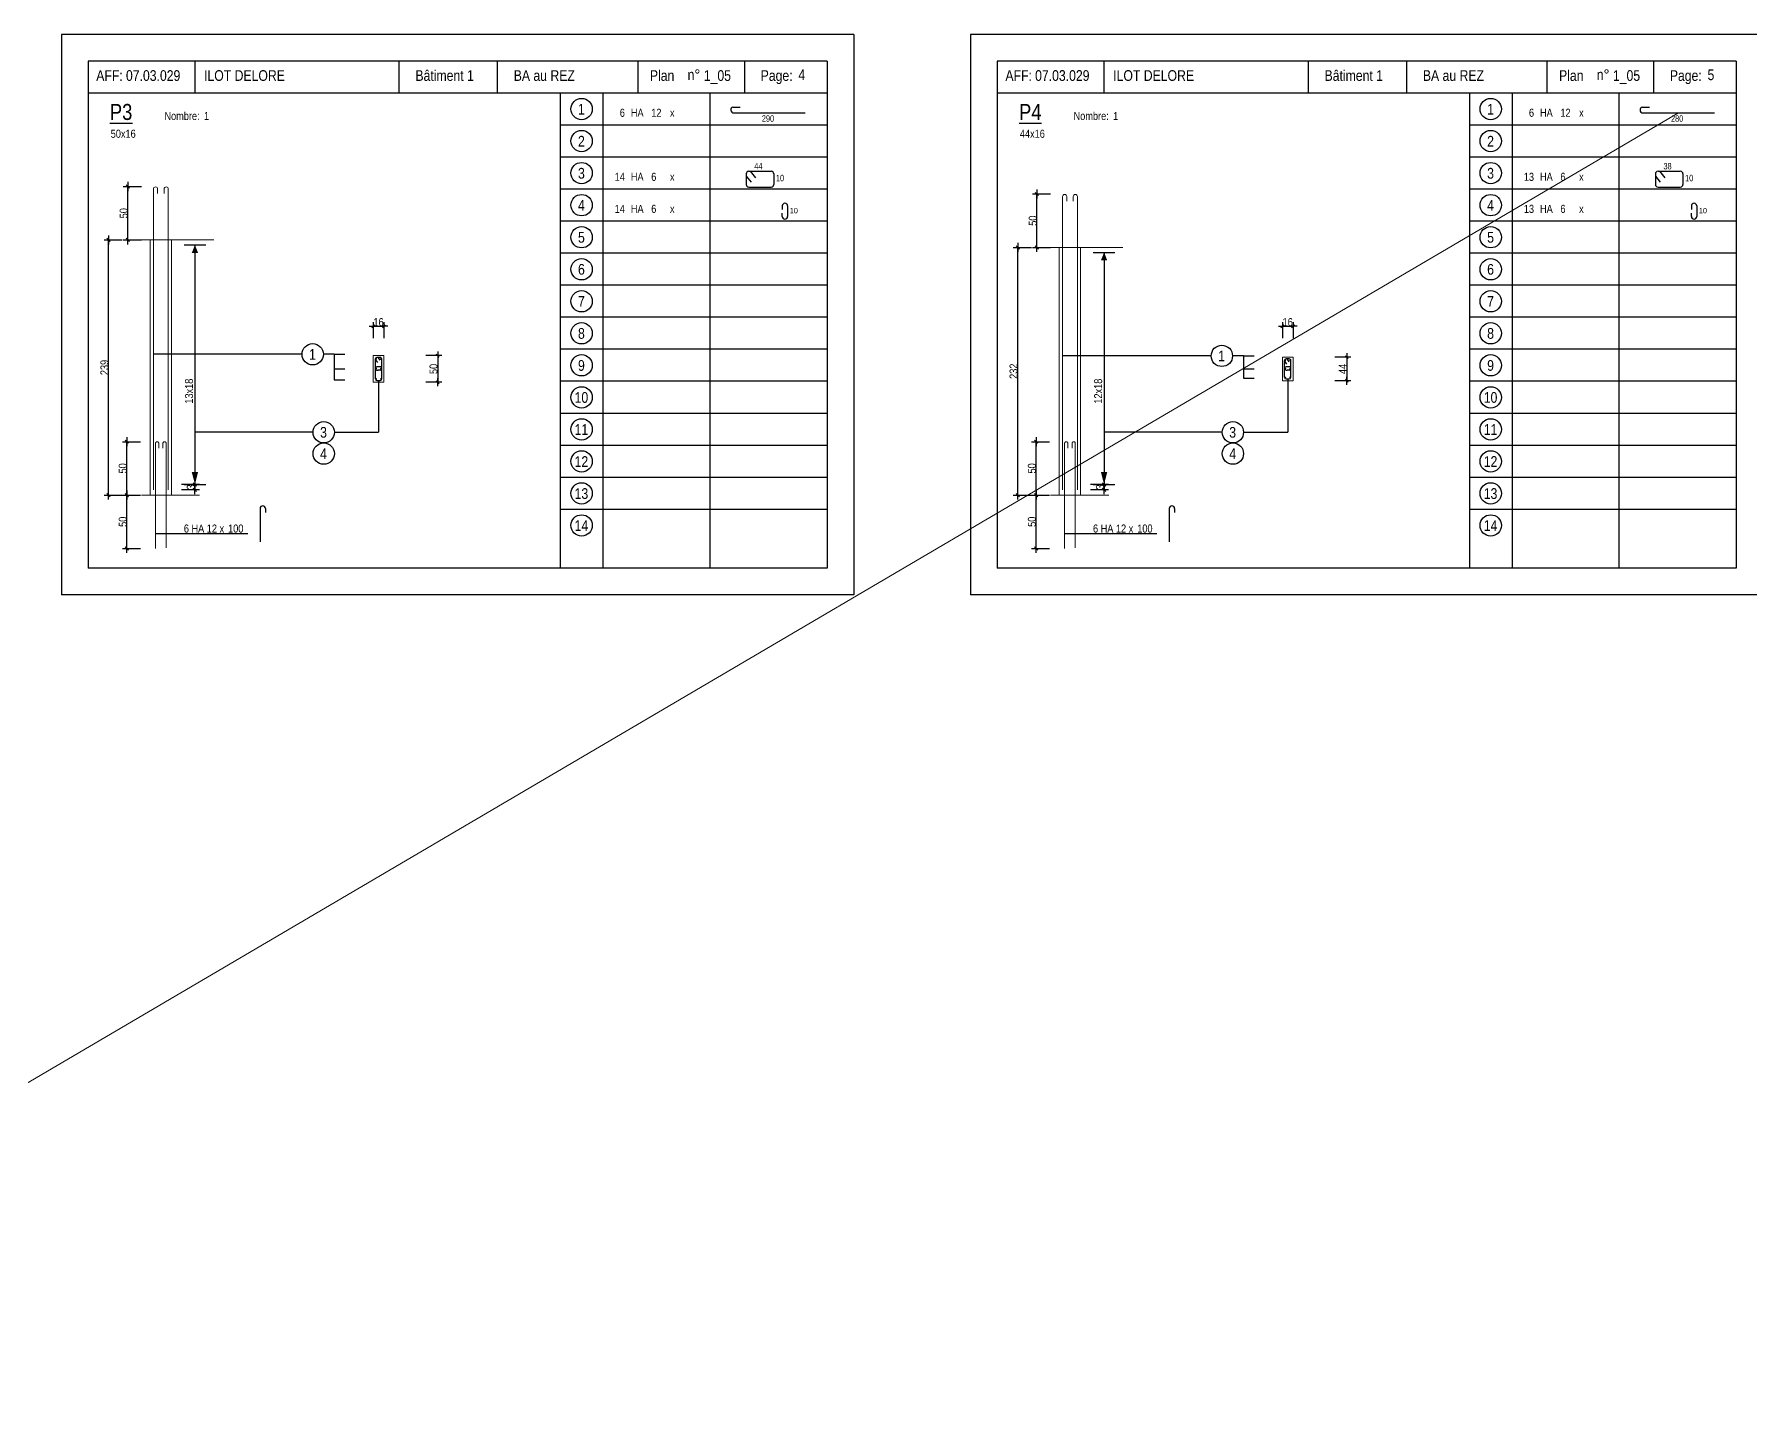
# Model space of a CAD drawing. Header units: metres. Extents: x -9927 to 45032, y -190416 to 12166.
# Drawn here: x 5611 to 8828, y -60674 to -58122 of the extents above; entities that cross this region are included whole.
import ezdxf
from ezdxf.enums import TextEntityAlignment as Align

# ---------------------------------------------------------------- set-up
doc = ezdxf.new("R2010")
doc.units = ezdxf.units.M
doc.header["$PDMODE"] = 65
doc.linetypes.add('CACHE2', pattern=[0.1875, 0.125, -0.0625])
for name, color, linetype in [('01_cote_gen', 4, 'Continuous'), ('01_fenetres', 171, 'Continuous'), ('01_linteaux', 3, 'Continuous'), ('01_sem', 42, 'Continuous'), ('01_texte', 230, 'Continuous'), ('AA_COTES', 2, 'Continuous')]:
    doc.layers.add(name, color=color, linetype=linetype)
doc.styles.add('STYLE2', font='ARIALN.TTF')
doc.dimstyles.new('JB25', dxfattribs={"dimscale": 0.1, "dimtxt": 150, "dimasz": 17, "dimexe": 0.1, "dimexo": 0.1, "dimgap": 0.09, "dimtad": 1, "dimdec": 1, "dimlfac": 0.5, "dimdsep": 46, "dimtxsty": 'STYLE2', "dimblk1": 'BOND_G', "dimblk2": 'BOND_D', "dimsah": 1, "dimcen": 1.5, "dimdle": 0.01, "dimse1": 1, "dimse2": 1, "dimclrd": 4, "dimclre": 2, "dimclrt": 5, "dimadec": 0, "dimazin": 0, "dimtfac": 2.333333, "dimtdec": 1, "dimtix": 1, "dimtmove": 2, "dimatfit": 3, "dimldrblk": 'BOND_G', "dimfxl": 1, "dimtolj": 1, "dimtzin": 0, "dimarcsym": 0})
doc.dimstyles.new('JB50', dxfattribs={"dimscale": 0.1, "dimtxt": 150, "dimasz": 15, "dimexe": 0.1, "dimexo": 0.1, "dimgap": 0.09, "dimtad": 1, "dimdec": 1, "dimdsep": 46, "dimtxsty": 'STYLE2', "dimblk1": 'BOND_G', "dimblk2": 'BOND_D', "dimsah": 1, "dimcen": 1.5, "dimdle": 0.01, "dimse1": 1, "dimse2": 1, "dimclrd": 4, "dimclre": 2, "dimclrt": 6, "dimazin": 2, "dimtfac": 2.333333, "dimtdec": 1, "dimtix": 1, "dimtmove": 2, "dimatfit": 3, "dimldrblk": 'BOND_G', "dimfxl": 1, "dimtolj": 1, "dimtzin": 0, "dimarcsym": 0})

# ---------------------------------------------------------------- blocks, each defined once
blk = doc.blocks.new('BOND_G')
at = {"layer": 'AA_COTES', "color": 0}
for p, q in [((5, 0), (-5, 0)), ((1.8, 1.8), (-1.8, -1.8)), ((0, -5), (0, 15))]:
    blk.add_line(p, q, dxfattribs=at)
blk = doc.blocks.new('BOND_D')
at = {"layer": 'AA_COTES', "color": 0}
for p, q in [((5, 0), (-5, 0)), ((-1.8, -1.8), (1.8, 1.8)), ((0, 5), (0, -15))]:
    blk.add_line(p, q, dxfattribs=at)
blk = doc.blocks.new('*D618')
at = {"layer": '01_cote_gen', "color": 4, "linetype": 'Continuous', "lineweight": -2, "transparency": 16777216}
blk.add_line((5786.6, -58505.6), (5786.6, -58409), dxfattribs=at)
at = {"layer": 'DEFPOINTS', "color": 0, "linetype": 'Continuous', "lineweight": 0, "transparency": 16777216}
for p in [(5786.6, -58407.3), (5915.3, -58407.3), (5924.4, -58507.3)]:
    blk.add_point(p, dxfattribs=at)
at = {"layer": '01_cote_gen', "color": 4, "linetype": 'Continuous', "lineweight": -2, "transparency": 16777216, "xscale": 1.7, "yscale": 1.7, "zscale": 1.7}
for name, p, rotation in [('BOND_D', (5786.6, -58407.3), 90), ('BOND_G', (5786.6, -58507.3), 270)]:
    blk.add_blockref(name, p, dxfattribs=dict(at, rotation=rotation))
at = {"layer": '01_cote_gen', "color": 5, "linetype": 'Continuous', "lineweight": 0, "transparency": 16777216, "insert": (5779, -58457.3), "char_height": 15, "attachment_point": 5, "rotation": 90, "style": 'STYLE2'}
blk.add_mtext('\\A1;50', dxfattribs=at)
blk = doc.blocks.new('*D619')
at = {"layer": '01_cote_gen', "color": 4, "linetype": 'Continuous', "lineweight": -2, "transparency": 16777216}
blk.add_line((5750.6, -58983.6), (5750.6, -58509), dxfattribs=at)
at = {"layer": 'DEFPOINTS', "color": 0, "linetype": 'Continuous', "lineweight": 0, "transparency": 16777216}
for p in [(5750.6, -58507.3), (5759.1, -58507.3), (5768.7, -58985.3)]:
    blk.add_point(p, dxfattribs=at)
at = {"layer": '01_cote_gen', "color": 4, "linetype": 'Continuous', "lineweight": -2, "transparency": 16777216, "xscale": 1.7, "yscale": 1.7, "zscale": 1.7}
for name, p, rotation in [('BOND_D', (5750.6, -58507.3), 90), ('BOND_G', (5750.6, -58985.3), 270)]:
    blk.add_blockref(name, p, dxfattribs=dict(at, rotation=rotation))
at = {"layer": '01_cote_gen', "color": 5, "linetype": 'Continuous', "lineweight": 0, "transparency": 16777216, "insert": (5742.9, -58746.3), "char_height": 15, "attachment_point": 5, "rotation": 90, "style": 'STYLE2'}
blk.add_mtext('\\A1;239', dxfattribs=at)
blk = doc.blocks.new('*D620')
at = {"layer": '01_cote_gen', "color": 4, "linetype": 'Continuous', "lineweight": -2, "transparency": 16777216}
blk.add_line((5912.5, -58967), (5912.5, -58973.6), dxfattribs=at)
at = {"layer": 'DEFPOINTS', "color": 0, "linetype": 'Continuous', "lineweight": 0, "transparency": 16777216}
for p in [(5862.6, -58975.3), (5905.6, -58965.3), (5912.5, -58975.3)]:
    blk.add_point(p, dxfattribs=at)
at = {"layer": '01_cote_gen', "color": 4, "linetype": 'Continuous', "lineweight": -2, "transparency": 16777216, "xscale": 1.7, "yscale": 1.7, "zscale": 1.7}
for name, p, rotation in [('BOND_G', (5912.5, -58965.3), 90), ('BOND_D', (5912.5, -58975.3), 270)]:
    blk.add_blockref(name, p, dxfattribs=dict(at, rotation=rotation))
at = {"layer": '01_cote_gen', "color": 5, "linetype": 'Continuous', "lineweight": 0, "transparency": 16777216, "insert": (5904.8, -58970.3), "char_height": 15, "attachment_point": 5, "rotation": 90, "style": 'STYLE2'}
blk.add_mtext('\\A1;3', dxfattribs=at)
blk = doc.blocks.new('*D621')
at = {"layer": '01_cote_gen', "color": 4, "linetype": 'Continuous', "lineweight": -2, "transparency": 16777216}
blk.add_line((6367.5, -58725.5), (6367.5, -58772.5), dxfattribs=at)
at = {"layer": 'DEFPOINTS', "color": 0, "linetype": 'Continuous', "lineweight": 0, "transparency": 16777216}
for p in [(6266.6, -58724), (6266.6, -58774), (6367.5, -58774)]:
    blk.add_point(p, dxfattribs=at)
at = {"layer": '01_cote_gen', "color": 4, "linetype": 'Continuous', "lineweight": -2, "transparency": 16777216, "xscale": 1.5, "yscale": 1.5, "zscale": 1.5}
for name, p, rotation in [('BOND_G', (6367.5, -58724), 90), ('BOND_D', (6367.5, -58774), 270)]:
    blk.add_blockref(name, p, dxfattribs=dict(at, rotation=rotation))
at = {"layer": '01_cote_gen', "color": 6, "linetype": 'Continuous', "lineweight": 0, "transparency": 16777216, "insert": (6359.8, -58749), "char_height": 15, "attachment_point": 5, "rotation": 90, "style": 'STYLE2'}
blk.add_mtext('\\A1;50', dxfattribs=at)
blk = doc.blocks.new('*D622')
at = {"layer": '01_cote_gen', "color": 4, "linetype": 'Continuous', "lineweight": -2, "transparency": 16777216}
blk.add_line((6248.1, -58669), (6265.1, -58669), dxfattribs=at)
at = {"layer": 'DEFPOINTS', "color": 0, "linetype": 'Continuous', "lineweight": 0, "transparency": 16777216}
for p in [(6266.6, -58669), (6246.6, -58724), (6266.6, -58724)]:
    blk.add_point(p, dxfattribs=at)
at = {"layer": '01_cote_gen', "color": 4, "linetype": 'Continuous', "lineweight": -2, "transparency": 16777216, "xscale": 1.5, "yscale": 1.5, "zscale": 1.5, "rotation": 180}
blk.add_blockref('BOND_G', (6246.6, -58669), dxfattribs=at)
at = {"layer": '01_cote_gen', "color": 4, "linetype": 'Continuous', "lineweight": -2, "transparency": 16777216, "xscale": 1.5, "yscale": 1.5, "zscale": 1.5}
blk.add_blockref('BOND_D', (6266.6, -58669), dxfattribs=at)
at = {"layer": '01_cote_gen', "color": 6, "linetype": 'Continuous', "lineweight": 0, "transparency": 16777216, "insert": (6256.6, -58661.4), "char_height": 15, "attachment_point": 5, "style": 'STYLE2'}
blk.add_mtext('\\A1;16', dxfattribs=at)
blk = doc.blocks.new('*D623')
at = {"layer": '01_cote_gen', "color": 4, "linetype": 'Continuous', "lineweight": -2, "transparency": 16777216}
blk.add_line((5784.9, -58983.6), (5784.9, -58887), dxfattribs=at)
at = {"layer": 'DEFPOINTS', "color": 0, "linetype": 'Continuous', "lineweight": 0, "transparency": 16777216}
for p in [(5784.9, -58885.3), (5855.6, -58885.3), (5845.7, -58985.3)]:
    blk.add_point(p, dxfattribs=at)
at = {"layer": '01_cote_gen', "color": 4, "linetype": 'Continuous', "lineweight": -2, "transparency": 16777216, "xscale": 1.7, "yscale": 1.7, "zscale": 1.7}
for name, p, rotation in [('BOND_D', (5784.9, -58885.3), 90), ('BOND_G', (5784.9, -58985.3), 270)]:
    blk.add_blockref(name, p, dxfattribs=dict(at, rotation=rotation))
at = {"layer": '01_cote_gen', "color": 5, "linetype": 'Continuous', "lineweight": 0, "transparency": 16777216, "insert": (5777.2, -58935.3), "char_height": 15, "attachment_point": 5, "rotation": 90, "style": 'STYLE2'}
blk.add_mtext('\\A1;50', dxfattribs=at)
blk = doc.blocks.new('*D624')
at = {"layer": '01_cote_gen', "color": 4, "linetype": 'Continuous', "lineweight": -2, "transparency": 16777216}
blk.add_line((5784.9, -59083.5), (5784.9, -58987), dxfattribs=at)
at = {"layer": 'DEFPOINTS', "color": 0, "linetype": 'Continuous', "lineweight": 0, "transparency": 16777216}
for p in [(5784.9, -58985.3), (5848.2, -58985.3), (5838.6, -59085.2)]:
    blk.add_point(p, dxfattribs=at)
at = {"layer": '01_cote_gen', "color": 4, "linetype": 'Continuous', "lineweight": -2, "transparency": 16777216, "xscale": 1.7, "yscale": 1.7, "zscale": 1.7}
for name, p, rotation in [('BOND_D', (5784.9, -58985.3), 90), ('BOND_G', (5784.9, -59085.2), 270)]:
    blk.add_blockref(name, p, dxfattribs=dict(at, rotation=rotation))
at = {"layer": '01_cote_gen', "color": 5, "linetype": 'Continuous', "lineweight": 0, "transparency": 16777216, "insert": (5777.2, -59035.3), "char_height": 15, "attachment_point": 5, "rotation": 90, "style": 'STYLE2'}
blk.add_mtext('\\A1;50', dxfattribs=at)
blk = doc.blocks.new('*D625')
at = {"layer": '01_cote_gen', "color": 4, "linetype": 'Continuous', "lineweight": -2, "transparency": 16777216}
blk.add_line((7490.6, -58519.6), (7490.6, -58423), dxfattribs=at)
at = {"layer": 'DEFPOINTS', "color": 0, "linetype": 'Continuous', "lineweight": 0, "transparency": 16777216}
for p in [(7490.6, -58421.3), (7619.3, -58421.3), (7628.3, -58521.3)]:
    blk.add_point(p, dxfattribs=at)
at = {"layer": '01_cote_gen', "color": 4, "linetype": 'Continuous', "lineweight": -2, "transparency": 16777216, "xscale": 1.7, "yscale": 1.7, "zscale": 1.7}
for name, p, rotation in [('BOND_D', (7490.6, -58421.3), 90), ('BOND_G', (7490.6, -58521.3), 270)]:
    blk.add_blockref(name, p, dxfattribs=dict(at, rotation=rotation))
at = {"layer": '01_cote_gen', "color": 5, "linetype": 'Continuous', "lineweight": 0, "transparency": 16777216, "insert": (7482.9, -58471.3), "char_height": 15, "attachment_point": 5, "rotation": 90, "style": 'STYLE2'}
blk.add_mtext('\\A1;50', dxfattribs=at)
blk = doc.blocks.new('*D626')
at = {"layer": '01_cote_gen', "color": 4, "linetype": 'Continuous', "lineweight": -2, "transparency": 16777216}
blk.add_line((7454.6, -58983.6), (7454.6, -58523), dxfattribs=at)
at = {"layer": 'DEFPOINTS', "color": 0, "linetype": 'Continuous', "lineweight": 0, "transparency": 16777216}
for p in [(7454.6, -58521.3), (7463.1, -58521.3), (7472.7, -58985.3)]:
    blk.add_point(p, dxfattribs=at)
at = {"layer": '01_cote_gen', "color": 4, "linetype": 'Continuous', "lineweight": -2, "transparency": 16777216, "xscale": 1.7, "yscale": 1.7, "zscale": 1.7}
for name, p, rotation in [('BOND_D', (7454.6, -58521.3), 90), ('BOND_G', (7454.6, -58985.3), 270)]:
    blk.add_blockref(name, p, dxfattribs=dict(at, rotation=rotation))
at = {"layer": '01_cote_gen', "color": 5, "linetype": 'Continuous', "lineweight": 0, "transparency": 16777216, "insert": (7446.9, -58753.3), "char_height": 15, "attachment_point": 5, "rotation": 90, "style": 'STYLE2'}
blk.add_mtext('\\A1;232', dxfattribs=at)
blk = doc.blocks.new('*D627')
at = {"layer": '01_cote_gen', "color": 4, "linetype": 'Continuous', "lineweight": -2, "transparency": 16777216}
blk.add_line((7616.4, -58967), (7616.4, -58973.6), dxfattribs=at)
at = {"layer": 'DEFPOINTS', "color": 0, "linetype": 'Continuous', "lineweight": 0, "transparency": 16777216}
for p in [(7566.5, -58975.3), (7609.6, -58965.3), (7616.4, -58975.3)]:
    blk.add_point(p, dxfattribs=at)
at = {"layer": '01_cote_gen', "color": 4, "linetype": 'Continuous', "lineweight": -2, "transparency": 16777216, "xscale": 1.7, "yscale": 1.7, "zscale": 1.7}
for name, p, rotation in [('BOND_G', (7616.4, -58965.3), 90), ('BOND_D', (7616.4, -58975.3), 270)]:
    blk.add_blockref(name, p, dxfattribs=dict(at, rotation=rotation))
at = {"layer": '01_cote_gen', "color": 5, "linetype": 'Continuous', "lineweight": 0, "transparency": 16777216, "insert": (7608.8, -58970.3), "char_height": 15, "attachment_point": 5, "rotation": 90, "style": 'STYLE2'}
blk.add_mtext('\\A1;3', dxfattribs=at)
blk = doc.blocks.new('*D628')
at = {"layer": '01_cote_gen', "color": 4, "linetype": 'Continuous', "lineweight": -2, "transparency": 16777216}
blk.add_line((8071.5, -58728.5), (8071.5, -58769.5), dxfattribs=at)
at = {"layer": 'DEFPOINTS', "color": 0, "linetype": 'Continuous', "lineweight": 0, "transparency": 16777216}
for p in [(7970.6, -58727), (7970.6, -58771), (8071.5, -58771)]:
    blk.add_point(p, dxfattribs=at)
at = {"layer": '01_cote_gen', "color": 4, "linetype": 'Continuous', "lineweight": -2, "transparency": 16777216, "xscale": 1.5, "yscale": 1.5, "zscale": 1.5}
for name, p, rotation in [('BOND_G', (8071.5, -58727), 90), ('BOND_D', (8071.5, -58771), 270)]:
    blk.add_blockref(name, p, dxfattribs=dict(at, rotation=rotation))
at = {"layer": '01_cote_gen', "color": 6, "linetype": 'Continuous', "lineweight": 0, "transparency": 16777216, "insert": (8063.9, -58749), "char_height": 15, "attachment_point": 5, "rotation": 90, "style": 'STYLE2'}
blk.add_mtext('\\A1;44', dxfattribs=at)
blk = doc.blocks.new('*D629')
at = {"layer": '01_cote_gen', "color": 4, "linetype": 'Continuous', "lineweight": -2, "transparency": 16777216}
blk.add_line((7952.1, -58669), (7969.1, -58669), dxfattribs=at)
at = {"layer": 'DEFPOINTS', "color": 0, "linetype": 'Continuous', "lineweight": 0, "transparency": 16777216}
for p in [(7970.6, -58669), (7950.6, -58727), (7970.6, -58727)]:
    blk.add_point(p, dxfattribs=at)
at = {"layer": '01_cote_gen', "color": 4, "linetype": 'Continuous', "lineweight": -2, "transparency": 16777216, "xscale": 1.5, "yscale": 1.5, "zscale": 1.5, "rotation": 180}
blk.add_blockref('BOND_G', (7950.6, -58669), dxfattribs=at)
at = {"layer": '01_cote_gen', "color": 4, "linetype": 'Continuous', "lineweight": -2, "transparency": 16777216, "xscale": 1.5, "yscale": 1.5, "zscale": 1.5}
blk.add_blockref('BOND_D', (7970.6, -58669), dxfattribs=at)
at = {"layer": '01_cote_gen', "color": 6, "linetype": 'Continuous', "lineweight": 0, "transparency": 16777216, "insert": (7960.6, -58661.4), "char_height": 15, "attachment_point": 5, "style": 'STYLE2'}
blk.add_mtext('\\A1;16', dxfattribs=at)
blk = doc.blocks.new('*D630')
at = {"layer": '01_cote_gen', "color": 4, "linetype": 'Continuous', "lineweight": -2, "transparency": 16777216}
blk.add_line((7488.9, -58983.6), (7488.9, -58887), dxfattribs=at)
at = {"layer": 'DEFPOINTS', "color": 0, "linetype": 'Continuous', "lineweight": 0, "transparency": 16777216}
for p in [(7488.9, -58885.3), (7559.5, -58885.3), (7549.6, -58985.3)]:
    blk.add_point(p, dxfattribs=at)
at = {"layer": '01_cote_gen', "color": 4, "linetype": 'Continuous', "lineweight": -2, "transparency": 16777216, "xscale": 1.7, "yscale": 1.7, "zscale": 1.7}
for name, p, rotation in [('BOND_D', (7488.9, -58885.3), 90), ('BOND_G', (7488.9, -58985.3), 270)]:
    blk.add_blockref(name, p, dxfattribs=dict(at, rotation=rotation))
at = {"layer": '01_cote_gen', "color": 5, "linetype": 'Continuous', "lineweight": 0, "transparency": 16777216, "insert": (7481.2, -58935.3), "char_height": 15, "attachment_point": 5, "rotation": 90, "style": 'STYLE2'}
blk.add_mtext('\\A1;50', dxfattribs=at)
blk = doc.blocks.new('*D631')
at = {"layer": '01_cote_gen', "color": 4, "linetype": 'Continuous', "lineweight": -2, "transparency": 16777216}
blk.add_line((7488.9, -59083.5), (7488.9, -58987), dxfattribs=at)
at = {"layer": 'DEFPOINTS', "color": 0, "linetype": 'Continuous', "lineweight": 0, "transparency": 16777216}
for p in [(7488.9, -58985.3), (7552.2, -58985.3), (7542.5, -59085.2)]:
    blk.add_point(p, dxfattribs=at)
at = {"layer": '01_cote_gen', "color": 4, "linetype": 'Continuous', "lineweight": -2, "transparency": 16777216, "xscale": 1.7, "yscale": 1.7, "zscale": 1.7}
for name, p, rotation in [('BOND_D', (7488.9, -58985.3), 90), ('BOND_G', (7488.9, -59085.2), 270)]:
    blk.add_blockref(name, p, dxfattribs=dict(at, rotation=rotation))
at = {"layer": '01_cote_gen', "color": 5, "linetype": 'Continuous', "lineweight": 0, "transparency": 16777216, "insert": (7481.2, -59035.3), "char_height": 15, "attachment_point": 5, "rotation": 90, "style": 'STYLE2'}
blk.add_mtext('\\A1;50', dxfattribs=at)

msp = doc.modelspace()

# ---------------------------------------------------------------- linework, layer by layer
at = {"layer": '01_cote_gen', "linetype": 'Continuous', "lineweight": 0}
msp.add_line((337.06, -63176.21), (8693.14, -58269.45), dxfattribs=at)
at = {"layer": '01_cote_gen', "color": 2, "linetype": 'CACHE2', "lineweight": 0, "ltscale": 100}
for p, q in [((5844.57, -58888.3), (5844.57, -58897.28)), ((5852.57, -58888.3), (5852.57, -58897.28)), ((7548.55, -58888.3), (7548.55, -58897.28)), ((7556.55, -58888.3), (7556.55, -58897.28))]:
    msp.add_line(p, q, dxfattribs=at)
for centre in [(5841.57, -58888.3), (5855.57, -58888.3), (7545.55, -58888.3), (7559.55, -58888.3)]:
    msp.add_arc(centre, 3, 0, 180, dxfattribs=at)
at = {"layer": '01_fenetres', "ltscale": 30}
for p, q in [((5712.23, -58172.22), (5712.23, -59122.22)), ((7097.23, -58172.22), (5712.23, -58172.22)), ((5912.23, -58172.22), (5912.23, -58232.22)), ((6294.73, -58172.22), (6294.73, -58232.22)), ((6478.99, -58172.22), (6478.99, -58232.22)), ((6743.09, -58232.22), (6743.09, -58172.22)), ((6943.09, -58232.22), (6943.09, -58172.22)), ((7097.23, -58172.22), (7097.23, -59122.22)), ((7416.21, -58172.22), (7416.21, -59122.22)), ((8801.21, -58172.22), (7416.21, -58172.22)), ((7616.21, -58172.22), (7616.21, -58232.22)), ((7998.71, -58172.22), (7998.71, -58232.22)), ((8182.97, -58172.22), (8182.97, -58232.22)), ((8447.07, -58232.22), (8447.07, -58172.22)), ((8647.07, -58232.22), (8647.07, -58172.22)), ((8801.21, -58172.22), (8801.21, -59122.22)), ((7097.23, -58232.22), (5712.23, -58232.22)), ((8801.21, -58232.22), (7416.21, -58232.22)), ((7097.23, -59122.22), (5712.23, -59122.22)), ((8801.21, -59122.22), (7416.21, -59122.22))]:
    msp.add_line(p, q, dxfattribs=at)
at = {"layer": '01_linteaux', "linetype": 'Continuous'}
for p, q in [((6920.77, -58258.47), (6934.51, -58258.47)), ((6922, -58269.45), (7056.31, -58269.45)), ((8624.75, -58258.47), (8638.49, -58258.47)), ((8625.98, -58269.45), (8760.29, -58269.45)), ((6945.68, -58383.75), (6945.68, -58403.36)), ((6950.68, -58378.75), (6992.44, -58378.75)), ((6953.37, -58378.75), (6963.35, -58391.06)), ((6997.44, -58383.75), (6997.44, -58403.36)), ((8649.66, -58383.75), (8649.66, -58403.36)), ((8654.66, -58378.75), (8696.42, -58378.75)), ((8657.35, -58378.75), (8667.32, -58391.06)), ((8701.42, -58383.75), (8701.42, -58403.36)), ((6945.68, -58387.89), (6954.87, -58399.22)), ((6950.68, -58408.36), (6992.44, -58408.36)), ((8649.66, -58387.89), (8658.84, -58399.22)), ((8654.66, -58408.36), (8696.42, -58408.36)), ((7013.26, -58443.75), (7013.26, -58450.12)), ((7023.26, -58443.75), (7023.26, -58463.36)), ((8717.24, -58443.75), (8717.24, -58450.12)), ((8727.24, -58443.75), (8727.24, -58463.36)), ((7013.26, -58463.36), (7013.26, -58457.51)), ((8717.24, -58463.36), (8717.24, -58457.51)), ((6034.62, -59010.5), (6034.62, -59072.68)), ((6044.62, -59010.5), (6044.62, -59017.91)), ((7738.6, -59010.5), (7738.6, -59072.68)), ((7748.6, -59010.5), (7748.6, -59017.91))]:
    msp.add_line(p, q, dxfattribs=at)
for centre, start, end in [((6921.88, -58263.35), 102.77382, 192.77382), ((6922, -58264.45), 180, 270), ((8625.86, -58263.35), 102.77382, 192.77382), ((8625.98, -58264.45), 180, 270), ((6950.68, -58383.75), 90, 180), ((6992.44, -58383.75), 0, 90), ((8654.66, -58383.75), 90, 180), ((8696.42, -58383.75), 0, 90), ((6950.68, -58403.36), 180, 270), ((6992.44, -58403.36), 270, 0), ((8654.66, -58403.36), 180, 270), ((8696.42, -58403.36), 270, 0), ((7018.26, -58443.75), 90, 180), ((7018.26, -58443.75), 0, 90), ((8722.24, -58443.75), 90, 180), ((8722.24, -58443.75), 0, 90), ((7018.26, -58463.36), 180, 270), ((7018.26, -58463.36), 270, 0), ((8722.24, -58463.36), 180, 270), ((8722.24, -58463.36), 270, 0), ((6039.62, -59010.5), 90, 180), ((6039.62, -59010.5), 0, 90), ((7743.6, -59010.5), 90, 180), ((7743.6, -59010.5), 0, 90)]:
    msp.add_arc(centre, 5, start, end, dxfattribs=at)
at = {"layer": '01_sem', "color": 2, "lineweight": 0, "ltscale": 7}
for p, q in [((5834.57, -58412.1), (5834.57, -58975.3)), ((5842.57, -58412.1), (5842.57, -58420.51)), ((5854.57, -58412.1), (5854.57, -58420.51)), ((5862.57, -58412.1), (5862.57, -58975.3)), ((7538.55, -58426.1), (7538.55, -58975.3)), ((7546.55, -58426.1), (7546.55, -58434.51)), ((7558.55, -58426.1), (7558.55, -58434.51)), ((7566.55, -58426.1), (7566.55, -58975.3)), ((5828.57, -58507.3), (5812.13, -58507.3)), ((5828.57, -58507.3), (5828.57, -58985.3)), ((5947.75, -58507.3), (5828.57, -58507.3)), ((5868.57, -58507.3), (5868.57, -58985.3)), ((7532.55, -58521.3), (7516.11, -58521.3)), ((7532.55, -58521.3), (7532.55, -58985.3)), ((7651.73, -58521.3), (7532.55, -58521.3)), ((7572.55, -58521.3), (7572.55, -58985.3)), ((6246.63, -58773.98), (6246.63, -58723.98)), ((6266.63, -58723.98), (6246.63, -58723.98)), ((6246.63, -58773.98), (6246.63, -58723.98)), ((6266.63, -58723.98), (6246.63, -58723.98)), ((6266.63, -58773.98), (6266.63, -58723.98)), ((7950.61, -58770.98), (7950.61, -58726.98)), ((7970.61, -58726.98), (7950.61, -58726.98)), ((7950.61, -58770.98), (7950.61, -58726.98)), ((7970.61, -58726.98), (7950.61, -58726.98)), ((7970.61, -58770.98), (7970.61, -58726.98)), ((7950.61, -58770.98), (7970.61, -58770.98)), ((7950.61, -58770.98), (7970.61, -58770.98)), ((6246.63, -58773.98), (6266.63, -58773.98)), ((6246.63, -58773.98), (6266.63, -58773.98)), ((5838.57, -58888.3), (5838.57, -59085.23)), ((5858.57, -58888.3), (5858.57, -59084.37)), ((7542.55, -58888.3), (7542.55, -59085.23)), ((7562.55, -58888.3), (7562.55, -59084.37)), ((5812.13, -58985.3), (5921.16, -58985.3)), ((7516.11, -58985.3), (7625.14, -58985.3))]:
    msp.add_line(p, q, dxfattribs=at)
for centre in [(5838.57, -58412.1), (5858.57, -58412.1), (7542.55, -58426.1), (7562.55, -58426.1)]:
    msp.add_arc(centre, 4, 0, 180, dxfattribs=at)
at = {"layer": '01_texte', "ltscale": 30}
for p, q in [((5662.23, -58122.22), (5662.23, -59172.22)), ((7147.23, -58122.22), (5662.23, -58122.22)), ((7147.23, -58122.22), (7147.23, -59172.22)), ((7366.21, -58122.22), (7366.21, -59172.22)), ((8851.21, -58122.22), (7366.21, -58122.22)), ((6597.23, -58232.22), (6597.23, -59122.22)), ((6677.23, -58232.22), (6677.23, -59122.22)), ((6877.23, -58232.22), (6877.23, -59122.22)), ((8301.21, -58232.22), (8301.21, -59122.22)), ((8381.21, -58232.22), (8381.21, -59122.22)), ((8581.21, -58232.22), (8581.21, -59122.22)), ((7097.23, -58292.22), (6597.23, -58292.22)), ((8801.21, -58292.22), (8301.21, -58292.22)), ((7097.23, -58352.22), (6597.23, -58352.22)), ((8801.21, -58352.22), (8301.21, -58352.22)), ((7097.23, -58412.22), (6597.23, -58412.22)), ((8801.21, -58412.22), (8301.21, -58412.22)), ((7097.23, -58472.22), (6597.23, -58472.22)), ((8801.21, -58472.22), (8301.21, -58472.22)), ((5892.3, -58516.59), (5932.62, -58516.59)), ((5912.46, -58516.59), (5912.46, -58972.18)), ((7097.23, -58532.22), (6597.23, -58532.22)), ((7596.28, -58530.59), (7636.6, -58530.59)), ((7616.44, -58530.59), (7616.44, -58972.18)), ((8801.21, -58532.22), (8301.21, -58532.22)), ((7097.23, -58592.22), (6597.23, -58592.22)), ((8801.21, -58592.22), (8301.21, -58592.22)), ((7097.23, -58652.22), (6597.23, -58652.22)), ((8801.21, -58652.22), (8301.21, -58652.22)), ((6250.63, -58767.64), (6250.63, -58730.37)), ((6250.63, -58731.65), (6254.63, -58737.01)), ((6259.63, -58727.37), (6253.63, -58727.37)), ((6255.02, -58727.37), (6259.02, -58732.73)), ((6262.63, -58767.64), (6262.63, -58730.37)), ((7097.23, -58712.22), (6597.23, -58712.22)), ((7954.61, -58764.64), (7954.61, -58733.37)), ((7954.61, -58734.65), (7958.61, -58740.01)), ((7963.61, -58730.37), (7957.61, -58730.37)), ((7959, -58730.37), (7963, -58735.73)), ((7966.61, -58764.64), (7966.61, -58733.37)), ((8801.21, -58712.22), (8301.21, -58712.22)), ((6259.63, -58745), (6253.63, -58745)), ((6253.63, -58751), (6255.73, -58751)), ((6253.63, -58770.64), (6259.63, -58770.64)), ((6257.46, -58751), (6255.54, -58751)), ((6259.63, -58751), (6255.79, -58751)), ((7963.61, -58745), (7957.61, -58745)), ((7957.61, -58751), (7959.71, -58751)), ((7957.61, -58767.64), (7963.61, -58767.64)), ((7961.44, -58751), (7959.52, -58751)), ((7963.61, -58751), (7959.76, -58751)), ((7097.23, -58772.22), (6597.23, -58772.22)), ((8801.21, -58772.22), (8301.21, -58772.22)), ((7097.23, -58832.22), (6597.23, -58832.22)), ((8801.21, -58832.22), (8301.21, -58832.22)), ((7097.23, -58892.22), (6597.23, -58892.22)), ((8801.21, -58892.22), (8301.21, -58892.22)), ((7097.23, -58952.22), (6597.23, -58952.22)), ((8801.21, -58952.22), (8301.21, -58952.22)), ((5892.3, -58965.3), (5932.62, -58965.3)), ((7596.28, -58965.3), (7636.6, -58965.3)), ((7097.23, -59012.22), (6597.23, -59012.22)), ((8801.21, -59012.22), (8301.21, -59012.22)), ((7147.23, -59172.22), (5662.23, -59172.22)), ((8851.21, -59172.22), (7366.21, -59172.22))]:
    msp.add_line(p, q, dxfattribs=at)
at = {"layer": '01_texte'}
for p, q in [((6113.17, -58721.51), (5834.57, -58721.51)), ((6173.64, -58721.51), (6153.17, -58721.51)), ((6173.64, -58721.51), (6173.64, -58769.54)), ((6173.64, -58721.51), (6193.66, -58721.51)), ((7817.15, -58724.51), (7538.55, -58724.51)), ((7877.62, -58724.51), (7857.15, -58724.51)), ((7877.62, -58724.51), (7877.62, -58766.54)), ((7877.62, -58724.51), (7897.64, -58724.51)), ((6173.64, -58748.62), (6193.66, -58748.62)), ((6173.64, -58769.54), (6193.66, -58769.54)), ((6256.75, -58770.64), (6256.75, -58867.56)), ((7877.62, -58748.62), (7897.64, -58748.62)), ((7877.62, -58766.54), (7897.64, -58766.54)), ((7960.73, -58767.64), (7960.73, -58867.56)), ((6133.85, -58867.56), (5912.46, -58867.56)), ((6173.85, -58867.56), (6256.75, -58867.56)), ((7837.83, -58867.56), (7616.44, -58867.56)), ((7877.83, -58867.56), (7960.73, -58867.56)), ((5838.57, -59057.52), (6011.54, -59057.52)), ((7542.55, -59057.52), (7715.52, -59057.52))]:
    msp.add_line(p, q, dxfattribs=at)
at = {"layer": '01_texte', "ltscale": 30, "const_width": 1.5, "flags": 128}
for points in [[(6253.1, -58730.22, -1), (6251.6, -58730.22, -1)], [(6260.17, -58730.22, 1), (6261.67, -58730.22, 1)], [(7957.08, -58733.22, -1), (7955.58, -58733.22, -1)], [(7964.15, -58733.22, 1), (7965.65, -58733.22, 1)], [(6253.1, -58748.35, 1), (6251.6, -58748.35, 1)], [(6253.1, -58767.78, 1), (6251.6, -58767.78, 1)], [(6260.17, -58748.35, -1), (6261.67, -58748.35, -1)], [(6260.17, -58767.78, -1), (6261.67, -58767.78, -1)], [(7957.08, -58748.35, 1), (7955.58, -58748.35, 1)], [(7957.08, -58764.78, 1), (7955.58, -58764.78, 1)], [(7964.15, -58748.35, -1), (7965.65, -58748.35, -1)], [(7964.15, -58764.78, -1), (7965.65, -58764.78, -1)]]:
    msp.add_lwpolyline(points, format="xyb", close=True, dxfattribs=at)
at = {"layer": '01_texte'}
for centre in [(6637.23, -58262.22), (8341.21, -58262.22), (6637.23, -58322.22), (8341.21, -58322.22), (6637.23, -58382.22), (8341.21, -58382.22), (6637.23, -58442.22), (8341.21, -58442.22), (6637.23, -58502.22), (8341.21, -58502.22), (6637.23, -58562.22), (8341.21, -58562.22), (6637.23, -58622.22), (8341.21, -58622.22), (6637.23, -58682.22), (8341.21, -58682.22), (6133.17, -58721.51), (7837.15, -58724.51), (6637.23, -58742.22), (8341.21, -58742.22), (6637.23, -58802.22), (8341.21, -58802.22), (6153.85, -58867.56), (6637.23, -58862.22), (7857.83, -58867.56), (8341.21, -58862.22), (6153.85, -58907.56), (7857.83, -58907.56), (6637.23, -58922.22), (8341.21, -58922.22), (6637.23, -58982.22), (8341.21, -58982.22), (6637.23, -59042.22), (8341.21, -59042.22)]:
    msp.add_circle(centre, 20, dxfattribs=at)
at = {"layer": '01_texte', "ltscale": 30}
for centre, start, end in [((6253.63, -58730.37), 90.00091, 180), ((6259.63, -58730.37), 0, 90.00091), ((7957.61, -58733.37), 90.00091, 180), ((7963.61, -58733.37), 0, 90.00091), ((6253.63, -58748), 90.00091, 180), ((6253.63, -58748), 180, 269.99909), ((6253.63, -58767.64), 180, 270), ((6259.63, -58748), 0, 90.00091), ((6259.63, -58748), 269.99909, 0), ((6259.63, -58767.64), 270, 0), ((7957.61, -58748), 90.00091, 180), ((7957.61, -58748), 180, 269.99909), ((7957.61, -58764.64), 180, 270), ((7963.61, -58748), 0, 90.00091), ((7963.61, -58748), 269.99909, 0), ((7963.61, -58764.64), 270, 0)]:
    msp.add_arc(centre, 3, start, end, dxfattribs=at)
for points in [[(5912.46, -58516.59), (5906.56, -58531.66), (5912.46, -58531.66)], [(5912.46, -58516.59), (5918.36, -58531.66), (5912.46, -58531.66)], [(7616.44, -58530.59), (7610.54, -58545.66), (7616.44, -58545.66)], [(7616.44, -58530.59), (7622.34, -58545.66), (7616.44, -58545.66)], [(5912.46, -58965.3), (5906.56, -58942.23), (5912.46, -58942.23)], [(5912.46, -58965.3), (5918.36, -58942.23), (5912.46, -58942.23)], [(7616.44, -58965.3), (7610.54, -58942.23), (7616.44, -58942.23)], [(7616.44, -58965.3), (7622.34, -58942.23), (7616.44, -58942.23)]]:
    msp.add_solid(points, dxfattribs=at)

# ---------------------------------------------------------------- texts
at = {"layer": '01_texte', "style": 'STYLE2'}
for s, height, p in [('AFF:', 20, (5727.52, -58209.37)), ('07.03.029', 20, (5783.19, -58209.37)), ('ILOT DELORE', 20, (5929.57, -58209.37)), ('Bâtiment 1', 20, (6325.67, -58209.37)), ('BA au REZ', 20, (6509.93, -58209.37)), ('Plan', 20, (6765.14, -58209.37)), ('n%%D', 20, (6835.82, -58207.93)), ('1_05', 20, (6866.17, -58209.37)), ('Page:', 20, (6972.81, -58209.37)), ('4', 20, (7043.49, -58207.93)), ('AFF:', 20, (7431.5, -58209.37)), ('07.03.029', 20, (7487.17, -58209.37)), ('ILOT DELORE', 20, (7633.55, -58209.37)), ('Bâtiment 1', 20, (8029.65, -58209.37)), ('BA au REZ', 20, (8213.91, -58209.37)), ('Plan', 20, (8469.12, -58209.37)), ('n%%D', 20, (8539.8, -58207.93)), ('1_05', 20, (8570.15, -58209.37)), ('Page:', 20, (8676.79, -58209.37)), ('5', 20, (8747.47, -58207.93)), ('%%UP3', 30, (5753.14, -58282.61)), ('%%UP4', 30, (7457.12, -58282.61)), ('Nombre:', 15, (5855.32, -58282.61)), ('1', 15, (5929.43, -58282.61)), ('HA', 15, (6729.52, -58276.62)), ('12', 15, (6767.69, -58276.62)), ('290', 12, (6975.06, -58285.96)), ('Nombre:', 15, (7559.3, -58282.61)), ('1', 15, (7633.4, -58282.61)), ('HA', 15, (8433.5, -58276.62)), ('12', 15, (8471.67, -58276.62)), ('280', 12, (8679.04, -58285.96)), ('50x16', 15, (5754.63, -58315.95)), ('44x16', 15, (7458.61, -58315.95)), ('HA', 15, (6729.52, -58396.62)), ('6', 15, (6767.69, -58396.62)), ('44', 12, (6960.89, -58375.2)), ('10', 12, (7001.43, -58397.41)), ('HA', 15, (8433.5, -58396.62)), ('6', 15, (8471.67, -58396.62)), ('38', 12, (8664.87, -58375.2)), ('10', 12, (8705.41, -58397.41)), ('HA', 15, (6729.52, -58456.62)), ('6', 15, (6767.69, -58456.62)), ('10', 10, (7027.25, -58457.41)), ('HA', 15, (8433.5, -58456.62)), ('6', 15, (8471.67, -58456.62)), ('10', 10, (8731.22, -58457.41)), ('6 HA 12 x', 15, (5891.72, -59055.5)), ('100', 15, (5974.62, -59055.5)), ('6 HA 12 x', 15, (7595.7, -59055.5)), ('100', 15, (7678.6, -59055.5))]:
    msp.add_text(s, height=height, dxfattribs=at).set_placement(p)
for s, p in [('1', (6636.82, -58262.45)), ('1', (8340.8, -58262.45)), ('2', (6636.82, -58322.45)), ('2', (8340.8, -58322.45)), ('3', (6636.82, -58382.45)), ('3', (8340.8, -58382.45)), ('4', (6636.82, -58442.45)), ('4', (8340.8, -58442.45)), ('5', (6636.82, -58502.45)), ('5', (8340.8, -58502.45)), ('6', (6636.82, -58562.45)), ('6', (8340.8, -58562.45)), ('7', (6636.82, -58622.45)), ('7', (8340.8, -58622.45)), ('8', (6636.82, -58682.45)), ('8', (8340.8, -58682.45)), ('1', (6132.77, -58721.74)), ('9', (6636.82, -58742.45)), ('1', (7836.75, -58724.74)), ('9', (8340.8, -58742.45)), ('10', (6636.82, -58802.45)), ('10', (8340.8, -58802.45)), ('3', (6153.44, -58867.78)), ('11', (6636.82, -58862.45)), ('3', (7857.42, -58867.78)), ('11', (8340.8, -58862.45)), ('4', (6153.44, -58907.78)), ('4', (7857.42, -58907.78)), ('12', (6636.82, -58922.45)), ('12', (8340.8, -58922.45)), ('13', (6636.82, -58982.45)), ('13', (8340.8, -58982.45)), ('14', (6636.82, -59042.45)), ('14', (8340.8, -59042.45))]:
    msp.add_text(s, height=20, dxfattribs=at).set_placement(p, align=Align.MIDDLE_CENTER)
for s, p in [('6', (6718.32, -58276.62)), ('6', (8422.3, -58276.62)), ('14', (6718.32, -58396.62)), ('13', (8422.3, -58396.62)), ('14', (6718.32, -58456.62)), ('13', (8422.3, -58456.62))]:
    msp.add_text(s, height=15, dxfattribs=at).set_placement(p, align=Align.RIGHT)
for p in [(6807.1, -58276.62), (8511.08, -58276.62), (6807.1, -58396.62), (8511.08, -58396.62), (6807.1, -58456.62), (8511.08, -58456.62)]:
    msp.add_text('x', height=15, dxfattribs=at).set_placement(p, align=Align.CENTER)
for s, p in [('13x18', (5908.85, -58814.06)), ('12x18', (7612.83, -58814.06))]:
    msp.add_text(s, height=15, rotation=90, dxfattribs=at).set_placement(p)

# ---------------------------------------------------------------- dimensions: what is measured, and where the dimension line sits
at = {"layer": '01_cote_gen', "linetype": 'Continuous', "lineweight": 0}
for base, p1, p2, dimstyle, picture, middle in [((5786.63, -58407.3), (5924.36, -58507.3), (5915.29, -58407.3), 'JB25', '*D618', (5778.96, -58457.3)), ((7490.61, -58421.3), (7628.33, -58521.3), (7619.27, -58421.3), 'JB25', '*D625', (7482.94, -58471.3)), ((5750.61, -58507.3), (5768.73, -58985.3), (5759.11, -58507.3), 'JB25', '*D619', (5742.94, -58746.3)), ((7454.59, -58521.3), (7472.71, -58985.3), (7463.09, -58521.3), 'JB25', '*D626', (7446.92, -58753.3)), ((6367.47, -58773.98), (6266.63, -58723.98), (6266.63, -58773.98), 'JB50', '*D621', (6359.81, -58748.98)), ((8071.45, -58770.98), (7970.61, -58726.98), (7970.61, -58770.98), 'JB50', '*D628', (8063.94, -58748.98)), ((5784.88, -58885.3), (5845.67, -58985.3), (5855.57, -58885.3), 'JB25', '*D623', (5777.22, -58935.3)), ((7488.86, -58885.3), (7549.65, -58985.3), (7559.55, -58885.3), 'JB25', '*D630', (7481.2, -58935.3)), ((5784.88, -58985.3), (5838.57, -59085.23), (5848.21, -58985.3), 'JB25', '*D624', (5777.22, -59035.27)), ((7488.86, -58985.3), (7542.55, -59085.23), (7552.19, -58985.3), 'JB25', '*D631', (7481.2, -59035.27))]:
    dim = msp.add_linear_dim(base=base, p1=p1, p2=p2, angle=90, dimstyle=dimstyle, dxfattribs=at)
    dim.commit()
    dim.dimension.update_dxf_attribs({"geometry": picture, "text_midpoint": middle})
for base, p1, p2, picture, middle in [((6266.63, -58669.04), (6246.63, -58723.98), (6266.63, -58723.98), '*D622', (6256.63, -58661.38)), ((7970.61, -58669.04), (7950.61, -58726.98), (7970.61, -58726.98), '*D629', (7960.61, -58661.38))]:
    dim = msp.add_linear_dim(base=base, p1=p1, p2=p2, text='16', dimstyle='JB50', dxfattribs=at)
    dim.commit()
    dim.dimension.update_dxf_attribs({"geometry": picture, "text_midpoint": middle})
for base, p1, p2, picture, middle in [((5912.46, -58975.3), (5905.63, -58965.3), (5862.57, -58975.3), '*D620', (5904.79, -58970.3)), ((7616.44, -58975.3), (7609.61, -58965.3), (7566.55, -58975.3), '*D627', (7608.77, -58970.3))]:
    dim = msp.add_linear_dim(base=base, p1=p1, p2=p2, angle=90, text='3', dimstyle='JB25', dxfattribs=at)
    dim.commit()
    dim.dimension.update_dxf_attribs({"geometry": picture, "text_midpoint": middle})

doc.saveas('drawing.dxf')
